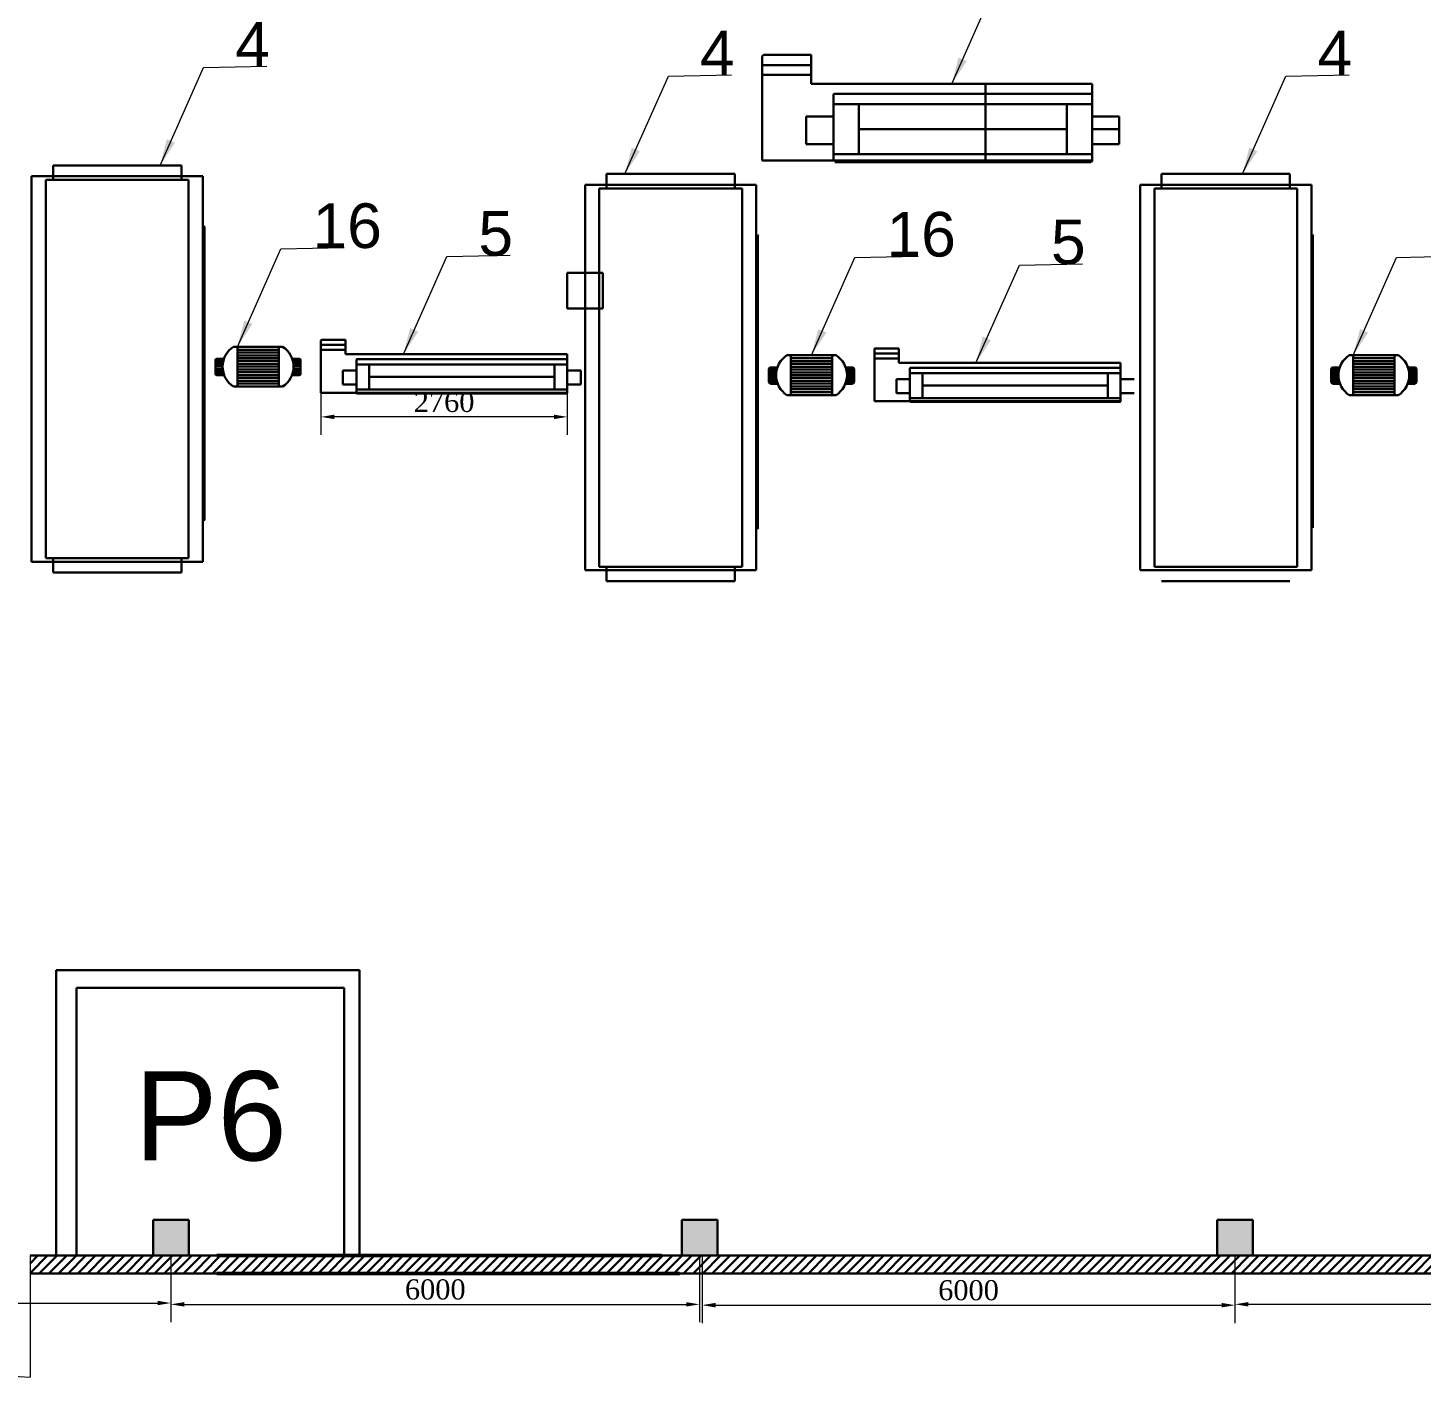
# Model space of a CAD drawing. Header units: millimetres. Extents: x 565698 to 4947426, y -198309 to 524453.
# Drawn here: x 1910777 to 1926393, y 156652 to 171774 of the extents above; entities that cross this region are included whole.
import ezdxf

# ---------------------------------------------------------------- set-up
doc = ezdxf.new("R2010")
doc.units = ezdxf.units.MM
doc.header["$LTSCALE"] = 3
doc.header["$PDMODE"] = 1
doc.layers.get('0').update_dxf_attribs({"lineweight": 30})
for name, color, linetype, lineweight in [('Ghichu', 1, 'Continuous', 15), ('H-nuoc thai', 5, 'Continuous', 53), ('NET CHINH', 5, 'Continuous', 30), ('tường', 4, 'Continuous', 50)]:
    doc.layers.add(name, color=color, linetype=linetype, lineweight=lineweight)
doc.layers.add('Thiet bi', color=7, linetype='Continuous')
doc.styles.add('350', font='arial.ttf', dxfattribs={"height": 1000})
doc.styles.get("Standard").update_dxf_attribs({"font": ''})
doc.styles.get('Standard').set_extended_font_data('.VnTime')
doc.dimstyles.new('KICH THUOC', dxfattribs={"dimscale": 50, "dimtxt": 4.5, "dimasz": 3, "dimexe": 4, "dimexo": 0, "dimgap": 1, "dimtad": 1, "dimtoh": 1, "dimdec": 0, "dimtxsty": 'Standard', "dimcen": -2.5, "dimclrd": 8, "dimclre": 8, "dimadec": 0, "dimazin": 0, "dimtfac": 1, "dimtdec": 0, "dimtmove": 1, "dimatfit": 1, "dimfxl": 1, "dimlwd": 9, "dimlwe": 9, "dimarcsym": 0})

# ---------------------------------------------------------------- blocks, each defined once
blk = doc.blocks.new('*D460')
at = {"layer": 'Defpoints', "color": 0, "linetype": 'Continuous', "lineweight": 30, "ltscale": 20, "transparency": 16777216}
for p in [(1914062, 167723), (1916822, 167691), (1914062, 167414)]:
    blk.add_point(p, dxfattribs=at)
at = {"layer": 'H-nuoc thai', "color": 8, "linetype": 'Continuous', "lineweight": 9, "ltscale": 20, "transparency": 16777216}
for p, q in [((1914062, 167723), (1914062, 167214)), ((1916822, 167691), (1916822, 167214)), ((1916672, 167414), (1914212, 167414))]:
    blk.add_line(p, q, dxfattribs=at)
at = {"layer": 'H-nuoc thai', "color": 8, "linetype": 'Continuous', "lineweight": 30, "ltscale": 20, "transparency": 16777216}
for points in [[(1914212, 167439), (1914212, 167389), (1914062, 167414)], [(1916672, 167439), (1916672, 167389), (1916822, 167414)]]:
    blk.add_solid(points, dxfattribs=at)
at = {"layer": 'H-nuoc thai', "color": 0, "linetype": 'Continuous', "lineweight": 53, "ltscale": 20, "transparency": 16777216, "insert": (1915442, 167580), "char_height": 225, "attachment_point": 5}
blk.add_mtext('2760', dxfattribs=at)
blk = doc.blocks.new('*D470')
at = {"layer": 'Defpoints', "color": 0, "linetype": 'Continuous', "lineweight": 30, "ltscale": 20, "transparency": 16777216}
for p in [(1906380, 158015), (1912380, 158015), (1912380, 157483)]:
    blk.add_point(p, dxfattribs=at)
at = {"layer": 'H-nuoc thai', "color": 8, "linetype": 'Continuous', "lineweight": 9, "ltscale": 20, "transparency": 16777216}
for p, q in [((1906380, 158015), (1906380, 157283)), ((1912380, 158015), (1912380, 157283)), ((1906530, 157483), (1912230, 157483))]:
    blk.add_line(p, q, dxfattribs=at)
at = {"layer": 'H-nuoc thai', "color": 8, "linetype": 'Continuous', "lineweight": 30, "ltscale": 20, "transparency": 16777216}
for points in [[(1906530, 157508), (1906530, 157458), (1906380, 157483)], [(1912230, 157508), (1912230, 157458), (1912380, 157483)]]:
    blk.add_solid(points, dxfattribs=at)
at = {"layer": 'H-nuoc thai', "color": 0, "linetype": 'Continuous', "lineweight": 30, "ltscale": 20, "transparency": 16777216, "insert": (1909380, 157649), "char_height": 225, "attachment_point": 5}
blk.add_mtext('6000', dxfattribs=at)
blk = doc.blocks.new('*D471')
at = {"layer": 'Defpoints', "color": 0, "linetype": 'Continuous', "lineweight": 30, "ltscale": 20, "transparency": 16777216}
for p in [(1912380, 158015), (1918306, 158015), (1918306, 157468)]:
    blk.add_point(p, dxfattribs=at)
at = {"layer": 'H-nuoc thai', "color": 8, "linetype": 'Continuous', "lineweight": 9, "ltscale": 20, "transparency": 16777216}
for p, q in [((1912380, 158015), (1912380, 157268)), ((1918306, 158015), (1918306, 157268)), ((1912530, 157468), (1918156, 157468))]:
    blk.add_line(p, q, dxfattribs=at)
at = {"layer": 'H-nuoc thai', "color": 8, "linetype": 'Continuous', "lineweight": 30, "ltscale": 20, "transparency": 16777216}
for points in [[(1912530, 157493), (1912530, 157443), (1912380, 157468)], [(1918156, 157493), (1918156, 157443), (1918306, 157468)]]:
    blk.add_solid(points, dxfattribs=at)
at = {"layer": 'H-nuoc thai', "color": 0, "linetype": 'Continuous', "lineweight": 30, "ltscale": 20, "transparency": 16777216, "insert": (1915343, 157634), "char_height": 225, "attachment_point": 5}
blk.add_mtext('6000', dxfattribs=at)
blk = doc.blocks.new('*D472')
at = {"layer": 'Defpoints', "color": 0, "linetype": 'Continuous', "lineweight": 30, "ltscale": 20, "transparency": 16777216}
for p in [(1918334, 158015), (1924306, 158015), (1924306, 157459)]:
    blk.add_point(p, dxfattribs=at)
at = {"layer": 'H-nuoc thai', "color": 8, "linetype": 'Continuous', "lineweight": 9, "ltscale": 20, "transparency": 16777216}
for p, q in [((1918334, 158015), (1918334, 157259)), ((1924306, 158015), (1924306, 157259)), ((1918484, 157459), (1924156, 157459))]:
    blk.add_line(p, q, dxfattribs=at)
at = {"layer": 'H-nuoc thai', "color": 8, "linetype": 'Continuous', "lineweight": 30, "ltscale": 20, "transparency": 16777216}
for points in [[(1918484, 157484), (1918484, 157434), (1918334, 157459)], [(1924156, 157484), (1924156, 157434), (1924306, 157459)]]:
    blk.add_solid(points, dxfattribs=at)
at = {"layer": 'H-nuoc thai', "color": 0, "linetype": 'Continuous', "lineweight": 30, "ltscale": 20, "transparency": 16777216, "insert": (1921320, 157625), "char_height": 225, "attachment_point": 5}
blk.add_mtext('6000', dxfattribs=at)
blk = doc.blocks.new('*D473')
at = {"layer": 'Defpoints', "color": 0, "linetype": 'Continuous', "lineweight": 30, "ltscale": 20, "transparency": 16777216}
for p in [(1924306, 158015), (1930306, 158015), (1930306, 157469)]:
    blk.add_point(p, dxfattribs=at)
at = {"layer": 'H-nuoc thai', "color": 8, "linetype": 'Continuous', "lineweight": 9, "ltscale": 20, "transparency": 16777216}
for p, q in [((1924306, 158015), (1924306, 157269)), ((1930306, 158015), (1930306, 157269)), ((1924456, 157469), (1930156, 157469))]:
    blk.add_line(p, q, dxfattribs=at)
at = {"layer": 'H-nuoc thai', "color": 8, "linetype": 'Continuous', "lineweight": 30, "ltscale": 20, "transparency": 16777216}
for points in [[(1924456, 157494), (1924456, 157444), (1924306, 157469)], [(1930156, 157494), (1930156, 157444), (1930306, 157469)]]:
    blk.add_solid(points, dxfattribs=at)
at = {"layer": 'H-nuoc thai', "color": 0, "linetype": 'Continuous', "lineweight": 30, "ltscale": 20, "transparency": 16777216, "insert": (1927306, 157635), "char_height": 225, "attachment_point": 5}
blk.add_mtext('6000', dxfattribs=at)

msp = doc.modelspace()

# ---------------------------------------------------------------- hatches: boundary and pattern name
at = {"layer": 'H-nuoc thai', "linetype": 'Continuous', "lineweight": 30, "ltscale": 20}
h = msp.add_hatch(dxfattribs=at)
h.set_pattern_fill('ANSI31', scale=24, style=0)
h.paths.add_polyline_path([(1952326.9, 177057.1), (1952126.9, 177057.1), (1952126.9, 174499.5), (1952126.9, 166784.2), (1952126.9, 166584.2), (1952126.9, 158014.8), (1946286.9, 158014.8), (1942873.1, 158014.8), (1936306.1, 158014.8), (1930306.1, 158014.8), (1924306.1, 158014.8), (1918306.1, 158014.8), (1912306.1, 158014.8), (1910801.3, 158014.8), (1910801.3, 157814.8), (1912895.9, 157814.8), (1952326.9, 157814.8)])
at = {"layer": 'NET CHINH', "linetype": 'Continuous', "lineweight": 30, "ltscale": 20, "true_color": 0x991b1e}
h = msp.add_hatch(color=244, dxfattribs=at)
h.dxf.hatch_style = 1
h.paths.add_polyline_path([(1888580.3, 158414.8), (1888180.3, 158414.8), (1888180.3, 158014.8), (1888580.3, 158014.8)])
h.paths.add_polyline_path([(1894580.3, 158414.8), (1894180.3, 158414.8), (1894180.3, 158014.8), (1894380.3, 158014.8), (1894580.3, 158014.8)])
h.paths.add_polyline_path([(1900580.3, 158414.8), (1900180.3, 158414.8), (1900180.3, 158014.8), (1900380.3, 158014.8), (1900580.3, 158014.8)])
h.paths.add_polyline_path([(1906380.3, 158414.8), (1906180.3, 158414.8), (1906180.3, 158014.8), (1906380.3, 158014.8)])
h.paths.add_polyline_path([(1906580.3, 158414.8), (1906380.3, 158414.8), (1906380.3, 158014.8), (1906580.3, 158014.8)])
h.paths.add_polyline_path([(1912580.3, 158414.8), (1912180.3, 158414.8), (1912180.3, 158014.8), (1912380.3, 158014.8), (1912580.3, 158014.8)])
h.paths.add_polyline_path([(1918506.1, 158414.8), (1918106.1, 158414.8), (1918106.1, 158014.8), (1918306.1, 158014.8), (1918506.1, 158014.8)])
h = msp.add_hatch(color=244, dxfattribs=at)
h.dxf.hatch_style = 1
h.paths.add_polyline_path([(1924506.1, 158414.8), (1924106.1, 158414.8), (1924106.1, 158014.8), (1924306.1, 158014.8), (1924506.1, 158014.8)])
h.paths.add_polyline_path([(1930506.1, 158414.8), (1930106.1, 158414.8), (1930106.1, 158014.8), (1930306.1, 158014.8), (1930506.1, 158014.8)])
h.paths.add_polyline_path([(1936506.1, 158414.8), (1936106.1, 158414.8), (1936106.1, 158014.8), (1936306.1, 158014.8), (1936506.1, 158014.8)])
h.paths.add_polyline_path([(1942006.1, 158414.8), (1941606.1, 158414.8), (1941606.1, 158014.8), (1941806.1, 158014.8), (1942006.1, 158014.8)])
h.paths.add_polyline_path([(1947089.8, 158417.1), (1946689.8, 158417.1), (1946689.8, 158014.8), (1947089.8, 158014.8)])
h.paths.add_polyline_path([(1952123.1, 158414.8), (1951723.1, 158414.8), (1951723.1, 158014.8), (1952123.1, 158014.8)])

# ---------------------------------------------------------------- linework, layer by layer
at = {"lineweight": 30, "ltscale": 3}
for p, q in [((1919557, 171470.1), (1919024.8, 171470.1)), ((1919557, 171470.1), (1919024.8, 171470.1)), ((1919557, 171145.9), (1919557, 171470.1)), ((1919557, 171145.9), (1919557, 171470.1)), ((1919008.8, 171454.1), (1919008.8, 170285.7)), ((1919008.8, 171454.1), (1919008.8, 170285.7)), ((1919557, 171357.1), (1919008.8, 171357.1)), ((1919557, 171245.9), (1919008.8, 171245.9)), ((1919557, 171245.9), (1919008.8, 171245.9)), ((1922706.3, 171145.9), (1919557, 171145.9)), ((1922706.3, 171145.9), (1919557, 171145.9)), ((1919804.7, 170917.7), (1919804.7, 171019.9)), ((1919804.7, 170917.7), (1919804.7, 171019.9)), ((1919820.7, 171035.9), (1922706.3, 171035.9)), ((1919820.7, 171035.9), (1922706.3, 171035.9)), ((1922706.3, 171145.9), (1922185.7, 171145.9)), ((1922706.3, 171145.9), (1922185.7, 171145.9)), ((1922185.7, 171035.9), (1922690.3, 171035.9)), ((1922185.7, 171035.9), (1922690.3, 171035.9)), ((1922706.3, 170285.7), (1922706.3, 171145.9)), ((1922706.3, 170285.7), (1922706.3, 171145.9)), ((1922706.3, 170285.7), (1922706.3, 171019.9)), ((1922706.3, 170285.7), (1922706.3, 171019.9)), ((1919804.7, 170917.7), (1919804.7, 170285.7)), ((1922706.3, 170917.7), (1919804.7, 170917.7)), ((1919804.7, 170917.7), (1919804.7, 170285.7)), ((1922706.3, 170917.7), (1919804.7, 170917.7)), ((1920088.8, 170917.7), (1920088.8, 170357.7)), ((1920088.8, 170917.7), (1920088.8, 170357.7)), ((1922422.3, 170917.7), (1922185.7, 170917.7)), ((1922422.3, 170917.7), (1922185.7, 170917.7)), ((1922422.3, 170917.7), (1922422.3, 170637.7)), ((1919804.7, 170781.5), (1919501.6, 170781.5)), ((1919501.6, 170781.5), (1919501.6, 170469)), ((1919804.7, 170781.5), (1919501.6, 170781.5)), ((1919501.6, 170781.5), (1919501.6, 170469)), ((1922706.3, 170781.5), (1923009.5, 170781.5)), ((1922706.3, 170781.5), (1923009.5, 170781.5)), ((1923009.5, 170781.5), (1923009.5, 170469)), ((1923009.5, 170781.5), (1923009.5, 170469)), ((1920088.8, 170637.7), (1922422.3, 170637.7)), ((1920088.8, 170637.7), (1922422.3, 170637.7)), ((1922185.7, 170637.7), (1922422.3, 170637.7)), ((1922185.7, 170637.7), (1922422.3, 170637.7)), ((1922706.3, 170637.7), (1923008.8, 170637.7)), ((1922706.3, 170637.7), (1923008.8, 170637.7)), ((1919501.6, 170469), (1919804.7, 170469)), ((1919501.6, 170469), (1919804.7, 170469)), ((1923009.5, 170469), (1922706.3, 170469)), ((1923009.5, 170469), (1922706.3, 170469)), ((1912258.5, 170231.8), (1911058.5, 170231.8)), ((1911058.5, 170231.8), (1911058.5, 170070.5)), ((1912258.5, 170231.8), (1912498.5, 170231.8)), ((1912498.5, 170070.5), (1912498.5, 170231.8)), ((1919008.8, 170285.7), (1922706.3, 170285.7)), ((1919008.8, 170285.7), (1922706.3, 170285.7)), ((1919804.7, 170357.7), (1922706.3, 170357.7)), ((1919804.7, 170357.7), (1922706.3, 170357.7)), ((1919820.7, 170269.7), (1922690.3, 170269.7)), ((1919820.7, 170269.7), (1922690.3, 170269.7)), ((1912738.5, 170110.5), (1910818.5, 170110.5)), ((1910818.5, 170110.5), (1910818.5, 165790.5)), ((1910978.5, 165830.5), (1910978.5, 170070.5)), ((1910978.5, 170070.5), (1912578.5, 170070.5)), ((1912578.5, 170070.5), (1912578.5, 165830.5)), ((1912738.5, 165790.5), (1912738.5, 170110.5)), ((1918461.6, 170136.1), (1917261.6, 170136.1)), ((1917261.6, 170136.1), (1917261.6, 169974.8)), ((1918461.6, 170136.1), (1918701.6, 170136.1)), ((1918701.6, 169974.8), (1918701.6, 170136.1)), ((1924682.9, 170136.1), (1923482.9, 170136.1)), ((1923482.9, 170136.1), (1923482.9, 169974.8)), ((1924682.9, 170136.1), (1924922.9, 170136.1)), ((1924922.9, 169974.8), (1924922.9, 170136.1)), ((1918941.6, 170014.8), (1917021.6, 170014.8)), ((1917021.6, 170014.8), (1917021.6, 165694.8)), ((1917181.6, 165734.8), (1917181.6, 169974.8)), ((1917181.6, 169974.8), (1918781.6, 169974.8)), ((1918781.6, 169974.8), (1918781.6, 165734.8)), ((1918941.6, 165694.8), (1918941.6, 170014.8)), ((1925162.9, 170014.8), (1923242.9, 170014.8)), ((1923242.9, 170014.8), (1923242.9, 165694.8)), ((1923402.9, 165734.8), (1923402.9, 169974.8)), ((1923402.9, 169974.8), (1925002.9, 169974.8)), ((1925002.9, 169974.8), (1925002.9, 165734.8)), ((1925162.9, 165694.8), (1925162.9, 170014.8)), ((1912755, 169539.9), (1912755, 166264.6)), ((1912755, 169539.9), (1912755, 166264.6)), ((1918958.1, 169444.1), (1918958.1, 166168.8)), ((1918958.1, 169444.1), (1918958.1, 166168.8)), ((1925179.4, 169444.1), (1925179.4, 166168.8)), ((1925179.4, 169444.1), (1925179.4, 166168.8)), ((1913082.1, 168200.5), (1913632, 168200.5)), ((1913082.1, 168200.5), (1913632, 168200.5)), ((1913126.2, 167753.7), (1913126.2, 168200.5)), ((1913126.2, 167753.7), (1913126.2, 168200.5)), ((1913587.8, 167753.7), (1913587.8, 168200.5)), ((1913587.8, 167753.7), (1913587.8, 168200.5)), ((1914061.5, 168269.2), (1914061.5, 167685)), ((1914061.5, 168269.2), (1914061.5, 167685)), ((1914335.6, 168220.7), (1914061.5, 168220.7)), ((1914335.6, 168277.2), (1914069.5, 168277.2)), ((1914335.6, 168277.2), (1914069.5, 168277.2)), ((1914335.6, 168115.1), (1914335.6, 168277.2)), ((1914335.6, 168115.1), (1914335.6, 168277.2)), ((1912880.3, 168048.3), (1912880.3, 167897.7)), ((1912882.9, 168057), (1912971.6, 168057)), ((1912882.9, 168057), (1912971.6, 168057)), ((1912974, 168064.3), (1912896.3, 168064.3)), ((1912974, 168064.3), (1912896.3, 168064.3)), ((1913126.2, 168166.9), (1913587.8, 168166.9)), ((1913126.2, 168166.9), (1913587.8, 168166.9)), ((1913126.2, 168135.2), (1913587.8, 168135.2)), ((1913126.2, 168135.2), (1913587.8, 168135.2)), ((1913126.2, 168103.6), (1913587.8, 168103.6)), ((1913126.2, 168103.6), (1913587.8, 168103.6)), ((1913126.2, 168072), (1913587.8, 168072)), ((1913126.2, 168072), (1913587.8, 168072)), ((1913126.2, 168040.4), (1913587.8, 168040.4)), ((1913126.2, 168040.4), (1913587.8, 168040.4)), ((1913740.1, 168064.3), (1913817.8, 168064.3)), ((1913740.1, 168064.3), (1913817.8, 168064.3)), ((1913831.2, 168057), (1913742.5, 168057)), ((1913831.2, 168057), (1913742.5, 168057)), ((1913833.8, 168048.3), (1913833.8, 167897.7)), ((1913833.8, 168048.3), (1913833.8, 167897.7)), ((1914335.6, 168165.1), (1914061.5, 168165.1)), ((1914335.6, 168165.1), (1914061.5, 168165.1)), ((1916821.9, 168115.1), (1914335.6, 168115.1)), ((1916821.9, 168115.1), (1914335.6, 168115.1)), ((1914459.5, 168001), (1914459.5, 168052.1)), ((1914459.5, 168001), (1914459.5, 168052.1)), ((1914467.5, 168060.1), (1916813.9, 168060.1)), ((1914467.5, 168060.1), (1916813.9, 168060.1)), ((1916821.9, 167685), (1916821.9, 168115.1)), ((1916821.9, 167685), (1916821.9, 168115.1)), ((1916821.9, 167685), (1916821.9, 168052.1)), ((1916821.9, 167685), (1916821.9, 168052.1)), ((1919285.1, 168104.8), (1919835.1, 168104.8)), ((1919285.1, 168104.8), (1919835.1, 168104.8)), ((1919329.3, 167658), (1919329.3, 168104.8)), ((1919329.3, 167658), (1919329.3, 168104.8)), ((1919329.3, 168071.1), (1919790.9, 168071.1)), ((1919329.3, 168071.1), (1919790.9, 168071.1)), ((1919329.3, 168039.5), (1919790.9, 168039.5)), ((1919329.3, 168039.5), (1919790.9, 168039.5)), ((1919790.9, 167658), (1919790.9, 168104.8)), ((1919790.9, 167658), (1919790.9, 168104.8)), ((1920264.6, 168173.5), (1920264.6, 167589.3)), ((1920264.6, 168173.5), (1920264.6, 167589.3)), ((1920538.7, 168125), (1920264.6, 168125)), ((1920538.7, 168069.4), (1920264.6, 168069.4)), ((1920538.7, 168069.4), (1920264.6, 168069.4)), ((1920538.7, 168181.5), (1920272.6, 168181.5)), ((1920538.7, 168181.5), (1920272.6, 168181.5)), ((1920538.7, 168019.4), (1920538.7, 168181.5)), ((1920538.7, 168019.4), (1920538.7, 168181.5)), ((1925588, 168104.8), (1926138, 168104.8)), ((1925588, 168104.8), (1926138, 168104.8)), ((1925632.2, 167658), (1925632.2, 168104.8)), ((1925632.2, 167658), (1925632.2, 168104.8)), ((1925632.2, 168071.1), (1926093.8, 168071.1)), ((1925632.2, 168071.1), (1926093.8, 168071.1)), ((1925632.2, 168039.5), (1926093.8, 168039.5)), ((1925632.2, 168039.5), (1926093.8, 168039.5)), ((1926093.8, 167658), (1926093.8, 168104.8)), ((1926093.8, 167658), (1926093.8, 168104.8)), ((1912880.3, 168030.4), (1912964.6, 168030.4)), ((1912880.3, 168030.4), (1912964.6, 168030.4)), ((1912880.3, 168003.7), (1912960.6, 168003.7)), ((1912880.3, 168003.7), (1912960.6, 168003.7)), ((1912880.3, 167977.1), (1912959.2, 167977.1)), ((1912880.3, 167977.1), (1912959.2, 167977.1)), ((1912880.3, 167950.5), (1912960.6, 167950.5)), ((1912880.3, 167950.5), (1912960.6, 167950.5)), ((1912880.3, 167923.9), (1912964.6, 167923.9)), ((1912880.3, 167923.9), (1912964.6, 167923.9)), ((1912880.3, 167897.2), (1912971.6, 167897.2)), ((1912880.3, 167897.2), (1912971.6, 167897.2)), ((1912896.2, 167881.7), (1912977.2, 167881.4)), ((1912896.2, 167881.7), (1912977.2, 167881.4)), ((1913126.2, 168008.7), (1913587.8, 168008.7)), ((1913126.2, 168008.7), (1913587.8, 168008.7)), ((1913126.2, 167977.1), (1913587.8, 167977.1)), ((1913126.2, 167977.1), (1913587.8, 167977.1)), ((1913126.2, 167945.5), (1913587.8, 167945.5)), ((1913126.2, 167945.5), (1913587.8, 167945.5)), ((1913126.2, 167913.9), (1913587.8, 167913.9)), ((1913126.2, 167913.9), (1913587.8, 167913.9)), ((1913126.2, 167882.2), (1913587.8, 167882.2)), ((1913126.2, 167882.2), (1913587.8, 167882.2)), ((1913817.8, 167881.7), (1913736.9, 167881.4)), ((1913817.8, 167881.7), (1913736.9, 167881.4)), ((1913833.8, 167897.2), (1913742.5, 167897.2)), ((1913833.8, 167897.2), (1913742.5, 167897.2)), ((1913833.8, 168030.4), (1913749.4, 168030.4)), ((1913833.8, 168030.4), (1913749.4, 168030.4)), ((1913833.8, 167923.9), (1913749.4, 167923.9)), ((1913833.8, 167923.9), (1913749.4, 167923.9)), ((1913833.8, 168003.7), (1913753.5, 168003.7)), ((1913833.8, 168003.7), (1913753.5, 168003.7)), ((1913833.8, 167950.5), (1913753.5, 167950.5)), ((1913833.8, 167950.5), (1913753.5, 167950.5)), ((1913833.8, 167977.1), (1913754.9, 167977.1)), ((1913833.8, 167977.1), (1913754.9, 167977.1)), ((1914459.5, 167932.9), (1914307.9, 167932.9)), ((1914307.9, 167932.9), (1914307.9, 167776.6)), ((1914459.5, 167932.9), (1914307.9, 167932.9)), ((1914307.9, 167932.9), (1914307.9, 167776.6)), ((1914459.5, 168001), (1914459.5, 167685)), ((1916821.9, 168001), (1914459.5, 168001)), ((1914459.5, 168001), (1914459.5, 167685)), ((1916821.9, 168001), (1914459.5, 168001)), ((1914601.5, 168001), (1914601.5, 167721)), ((1914601.5, 168001), (1914601.5, 167721)), ((1916679.9, 168001), (1916679.9, 167721)), ((1916679.9, 168001), (1916679.9, 167721)), ((1916821.9, 167932.9), (1916973.4, 167932.9)), ((1916821.9, 167932.9), (1916973.4, 167932.9)), ((1916973.4, 167932.9), (1916973.4, 167776.6)), ((1916973.4, 167932.9), (1916973.4, 167776.6)), ((1916973.4, 167932.9), (1916973.4, 167776.6)), ((1916973.4, 167932.9), (1916973.4, 167776.6)), ((1916973.4, 167932.9), (1916973.4, 167776.6)), ((1916973.4, 167932.9), (1916973.4, 167776.6)), ((1919083.4, 167952.6), (1919083.4, 167802)), ((1919083.4, 167934.6), (1919167.7, 167934.6)), ((1919083.4, 167934.6), (1919167.7, 167934.6)), ((1919083.4, 167908), (1919163.6, 167908)), ((1919083.4, 167908), (1919163.6, 167908)), ((1919083.4, 167881.4), (1919162.3, 167881.4)), ((1919083.4, 167881.4), (1919162.3, 167881.4)), ((1919085.9, 167961.3), (1919174.6, 167961.3)), ((1919085.9, 167961.3), (1919174.6, 167961.3)), ((1919177.1, 167968.6), (1919099.4, 167968.6)), ((1919177.1, 167968.6), (1919099.4, 167968.6)), ((1919329.3, 168007.9), (1919790.9, 168007.9)), ((1919329.3, 168007.9), (1919790.9, 168007.9)), ((1919329.3, 167976.3), (1919790.9, 167976.3)), ((1919329.3, 167976.3), (1919790.9, 167976.3)), ((1919329.3, 167944.6), (1919790.9, 167944.6)), ((1919329.3, 167944.6), (1919790.9, 167944.6)), ((1919329.3, 167913), (1919790.9, 167913)), ((1919329.3, 167913), (1919790.9, 167913)), ((1919329.3, 167881.4), (1919790.9, 167881.4)), ((1919329.3, 167881.4), (1919790.9, 167881.4)), ((1919943.2, 167968.6), (1920020.9, 167968.6)), ((1919943.2, 167968.6), (1920020.9, 167968.6)), ((1920034.3, 167961.3), (1919945.6, 167961.3)), ((1920034.3, 167961.3), (1919945.6, 167961.3)), ((1920036.9, 167934.6), (1919952.5, 167934.6)), ((1920036.9, 167934.6), (1919952.5, 167934.6)), ((1920036.9, 167908), (1919956.6, 167908)), ((1920036.9, 167908), (1919956.6, 167908)), ((1920036.9, 167881.4), (1919957.9, 167881.4)), ((1920036.9, 167881.4), (1919957.9, 167881.4)), ((1920036.9, 167952.6), (1920036.9, 167802)), ((1920036.9, 167952.6), (1920036.9, 167802)), ((1923025, 168019.4), (1920538.7, 168019.4)), ((1923025, 168019.4), (1920538.7, 168019.4)), ((1920662.6, 167905.3), (1920662.6, 167956.4)), ((1920662.6, 167905.3), (1920662.6, 167956.4)), ((1920662.6, 167905.3), (1920662.6, 167589.3)), ((1923025, 167905.3), (1920662.6, 167905.3)), ((1920662.6, 167905.3), (1920662.6, 167589.3)), ((1923025, 167905.3), (1920662.6, 167905.3)), ((1920670.6, 167964.4), (1923017, 167964.4)), ((1920670.6, 167964.4), (1923017, 167964.4)), ((1920804.6, 167905.3), (1920804.6, 167625.3)), ((1920804.6, 167905.3), (1920804.6, 167625.3)), ((1922882.9, 167905.3), (1922882.9, 167625.3)), ((1922882.9, 167905.3), (1922882.9, 167625.3)), ((1923025, 167589.3), (1923025, 168019.4)), ((1923025, 167589.3), (1923025, 168019.4)), ((1923025, 167589.3), (1923025, 167956.4)), ((1923025, 167589.3), (1923025, 167956.4)), ((1925386.3, 167952.6), (1925386.3, 167802)), ((1925386.3, 167934.6), (1925470.6, 167934.6)), ((1925386.3, 167934.6), (1925470.6, 167934.6)), ((1925386.3, 167908), (1925466.5, 167908)), ((1925386.3, 167908), (1925466.5, 167908)), ((1925386.3, 167881.4), (1925465.2, 167881.4)), ((1925386.3, 167881.4), (1925465.2, 167881.4)), ((1925388.8, 167961.3), (1925477.5, 167961.3)), ((1925388.8, 167961.3), (1925477.5, 167961.3)), ((1925480, 167968.6), (1925402.3, 167968.6)), ((1925480, 167968.6), (1925402.3, 167968.6)), ((1925632.2, 168007.9), (1926093.8, 168007.9)), ((1925632.2, 168007.9), (1926093.8, 168007.9)), ((1925632.2, 167976.3), (1926093.8, 167976.3)), ((1925632.2, 167976.3), (1926093.8, 167976.3)), ((1925632.2, 167944.6), (1926093.8, 167944.6)), ((1925632.2, 167944.6), (1926093.8, 167944.6)), ((1925632.2, 167913), (1926093.8, 167913)), ((1925632.2, 167913), (1926093.8, 167913)), ((1925632.2, 167881.4), (1926093.8, 167881.4)), ((1925632.2, 167881.4), (1926093.8, 167881.4)), ((1926246, 167968.6), (1926323.7, 167968.6)), ((1926246, 167968.6), (1926323.7, 167968.6)), ((1926337.2, 167961.3), (1926248.5, 167961.3)), ((1926337.2, 167961.3), (1926248.5, 167961.3)), ((1926339.7, 167934.6), (1926255.4, 167934.6)), ((1926339.7, 167934.6), (1926255.4, 167934.6)), ((1926339.7, 167908), (1926259.5, 167908)), ((1926339.7, 167908), (1926259.5, 167908)), ((1926339.7, 167881.4), (1926260.8, 167881.4)), ((1926339.7, 167881.4), (1926260.8, 167881.4)), ((1926339.7, 167952.6), (1926339.7, 167802)), ((1926339.7, 167952.6), (1926339.7, 167802)), ((1913632, 167753.7), (1913082.1, 167753.7)), ((1913632, 167753.7), (1913082.1, 167753.7)), ((1913126.2, 167850.6), (1913587.8, 167850.6)), ((1913126.2, 167850.6), (1913587.8, 167850.6)), ((1913126.2, 167819), (1913587.8, 167819)), ((1913126.2, 167819), (1913587.8, 167819)), ((1913126.2, 167787.4), (1913587.8, 167787.4)), ((1913126.2, 167787.4), (1913587.8, 167787.4)), ((1914307.9, 167776.6), (1914459.5, 167776.6)), ((1914307.9, 167776.6), (1914459.5, 167776.6)), ((1914601.5, 167861), (1916679.9, 167861)), ((1914601.5, 167861), (1916679.9, 167861)), ((1916973.4, 167776.6), (1916821.9, 167776.6)), ((1916973.4, 167776.6), (1916821.9, 167776.6)), ((1919083.4, 167854.8), (1919163.6, 167854.8)), ((1919083.4, 167854.8), (1919163.6, 167854.8)), ((1919083.4, 167828.1), (1919167.7, 167828.1)), ((1919083.4, 167828.1), (1919167.7, 167828.1)), ((1919083.4, 167801.5), (1919174.6, 167801.5)), ((1919083.4, 167801.5), (1919174.6, 167801.5)), ((1919099.3, 167786), (1919180.2, 167785.6)), ((1919099.3, 167786), (1919180.2, 167785.6)), ((1919329.3, 167849.8), (1919790.9, 167849.8)), ((1919329.3, 167849.8), (1919790.9, 167849.8)), ((1919329.3, 167818.1), (1919790.9, 167818.1)), ((1919329.3, 167818.1), (1919790.9, 167818.1)), ((1919329.3, 167786.5), (1919790.9, 167786.5)), ((1919329.3, 167786.5), (1919790.9, 167786.5)), ((1919329.3, 167754.9), (1919790.9, 167754.9)), ((1919329.3, 167754.9), (1919790.9, 167754.9)), ((1919329.3, 167723.3), (1919790.9, 167723.3)), ((1919329.3, 167723.3), (1919790.9, 167723.3)), ((1920020.9, 167786), (1919940, 167785.6)), ((1920020.9, 167786), (1919940, 167785.6)), ((1920036.9, 167801.5), (1919945.6, 167801.5)), ((1920036.9, 167801.5), (1919945.6, 167801.5)), ((1920036.9, 167828.1), (1919952.5, 167828.1)), ((1920036.9, 167828.1), (1919952.5, 167828.1)), ((1920036.9, 167854.8), (1919956.6, 167854.8)), ((1920036.9, 167854.8), (1919956.6, 167854.8)), ((1920662.6, 167837.2), (1920511, 167837.2)), ((1920511, 167837.2), (1920511, 167680.9)), ((1920662.6, 167837.2), (1920511, 167837.2)), ((1920511, 167837.2), (1920511, 167680.9)), ((1920804.6, 167765.3), (1922882.9, 167765.3)), ((1920804.6, 167765.3), (1922882.9, 167765.3)), ((1923025, 167837.2), (1923176.5, 167837.2)), ((1923025, 167837.2), (1923176.5, 167837.2)), ((1925386.3, 167854.8), (1925466.5, 167854.8)), ((1925386.3, 167854.8), (1925466.5, 167854.8)), ((1925386.3, 167828.1), (1925470.6, 167828.1)), ((1925386.3, 167828.1), (1925470.6, 167828.1)), ((1925386.3, 167801.5), (1925477.5, 167801.5)), ((1925386.3, 167801.5), (1925477.5, 167801.5)), ((1925402.2, 167786), (1925483.1, 167785.6)), ((1925402.2, 167786), (1925483.1, 167785.6)), ((1925632.2, 167849.8), (1926093.8, 167849.8)), ((1925632.2, 167849.8), (1926093.8, 167849.8)), ((1925632.2, 167818.1), (1926093.8, 167818.1)), ((1925632.2, 167818.1), (1926093.8, 167818.1)), ((1925632.2, 167786.5), (1926093.8, 167786.5)), ((1925632.2, 167786.5), (1926093.8, 167786.5)), ((1925632.2, 167754.9), (1926093.8, 167754.9)), ((1925632.2, 167754.9), (1926093.8, 167754.9)), ((1925632.2, 167723.3), (1926093.8, 167723.3)), ((1925632.2, 167723.3), (1926093.8, 167723.3)), ((1926323.8, 167786), (1926242.9, 167785.6)), ((1926323.8, 167786), (1926242.9, 167785.6)), ((1926339.7, 167801.5), (1926248.5, 167801.5)), ((1926339.7, 167801.5), (1926248.5, 167801.5)), ((1926339.7, 167828.1), (1926255.4, 167828.1)), ((1926339.7, 167828.1), (1926255.4, 167828.1)), ((1926339.7, 167854.8), (1926259.5, 167854.8)), ((1926339.7, 167854.8), (1926259.5, 167854.8)), ((1914061.5, 167685), (1916821.9, 167685)), ((1914061.5, 167685), (1916821.9, 167685)), ((1914459.5, 167721), (1916821.9, 167721)), ((1914459.5, 167721), (1916821.9, 167721)), ((1914467.5, 167677), (1916813.9, 167677)), ((1914467.5, 167677), (1916813.9, 167677)), ((1919835.1, 167658), (1919285.1, 167658)), ((1919835.1, 167658), (1919285.1, 167658)), ((1919329.3, 167691.6), (1919790.9, 167691.6)), ((1919329.3, 167691.6), (1919790.9, 167691.6)), ((1920264.6, 167589.3), (1923025, 167589.3)), ((1920264.6, 167589.3), (1923025, 167589.3)), ((1920511, 167680.9), (1920662.6, 167680.9)), ((1920511, 167680.9), (1920662.6, 167680.9)), ((1920662.6, 167625.3), (1923025, 167625.3)), ((1920662.6, 167625.3), (1923025, 167625.3)), ((1920670.6, 167581.3), (1923017, 167581.3)), ((1920670.6, 167581.3), (1923017, 167581.3)), ((1923176.5, 167680.9), (1923025, 167680.9)), ((1923176.5, 167680.9), (1923025, 167680.9)), ((1926138, 167658), (1925588, 167658)), ((1926138, 167658), (1925588, 167658)), ((1925632.2, 167691.6), (1926093.8, 167691.6)), ((1925632.2, 167691.6), (1926093.8, 167691.6)), ((1910818.5, 165790.5), (1912738.5, 165790.5)), ((1911058.5, 165669.2), (1911058.5, 165830.5)), ((1912498.5, 165830.5), (1912498.5, 165669.2)), ((1917021.6, 165694.8), (1918941.6, 165694.8)), ((1917261.6, 165573.4), (1917261.6, 165734.8)), ((1918701.6, 165734.8), (1918701.6, 165573.4)), ((1923242.9, 165694.8), (1925162.9, 165694.8)), ((1912258.5, 165669.2), (1911058.5, 165669.2)), ((1912258.5, 165669.2), (1912498.5, 165669.2)), ((1918461.6, 165573.4), (1917261.6, 165573.4)), ((1918461.6, 165573.4), (1918701.6, 165573.4)), ((1924682.9, 165573.4), (1923482.9, 165573.4)), ((1924682.9, 165573.4), (1924922.9, 165573.4))]:
    msp.add_line(p, q, dxfattribs=at)
for centre, radius, start, end in [((1919024.8, 171454.1), 16, 90, 180), ((1919024.8, 171454.1), 16, 90, 180), ((1919820.7, 171019.9), 16, 90, 180), ((1919820.7, 171019.9), 16, 90, 180), ((1922690.3, 171019.9), 16, 0, 90), ((1922690.3, 171019.9), 16, 0, 90), ((1922690.3, 170285.7), 16, 270, 0), ((1922690.3, 170285.7), 16, 270, 0), ((1912763, 169539.9), 8, 90, 180), ((1912763, 169539.9), 8, 90, 180), ((1918966.1, 169444.1), 8, 90, 180), ((1918966.1, 169444.1), 8, 90, 180), ((1925187.4, 169444.1), 8, 90, 180), ((1925187.4, 169444.1), 8, 90, 180), ((1913223.7, 167977.1), 264.5, 122.37846, 237.62154), ((1913223.7, 167977.1), 264.5, 122.37846, 237.62154), ((1913490.4, 167977.1), 264.5, 302.37846, 57.62154), ((1913490.4, 167977.1), 264.5, 302.37846, 57.62154), ((1914069.5, 168269.2), 8, 90, 180), ((1914069.5, 168269.2), 8, 90, 180), ((1912896.3, 168048.3), 16, 90, 180), ((1913817.8, 168048.3), 16, 0, 90), ((1913817.8, 168048.3), 16, 0, 90), ((1914467.5, 168052.1), 8, 90, 180), ((1914467.5, 168052.1), 8, 90, 180), ((1916813.9, 168052.1), 8, 0, 90), ((1916813.9, 168052.1), 8, 0, 90), ((1919426.8, 167881.4), 264.5, 122.37846, 237.62154), ((1919426.8, 167881.4), 264.5, 122.37846, 237.62154), ((1919693.4, 167881.4), 264.5, 302.37846, 57.62154), ((1919693.4, 167881.4), 264.5, 302.37846, 57.62154), ((1920272.6, 168173.5), 8, 90, 180), ((1920272.6, 168173.5), 8, 90, 180), ((1925729.7, 167881.4), 264.5, 122.37846, 237.62154), ((1925729.7, 167881.4), 264.5, 122.37846, 237.62154), ((1925996.3, 167881.4), 264.5, 302.37846, 57.62154), ((1925996.3, 167881.4), 264.5, 302.37846, 57.62154), ((1912896.3, 167897.7), 16, 180, 269.77261), ((1913817.8, 167897.7), 16, 270.22739, 0), ((1913817.8, 167897.7), 16, 270.22739, 0), ((1919099.4, 167952.6), 16, 90, 180), ((1920020.9, 167952.6), 16, 0, 90), ((1920020.9, 167952.6), 16, 0, 90), ((1920670.6, 167956.4), 8, 90, 180), ((1920670.6, 167956.4), 8, 90, 180), ((1923017, 167956.4), 8, 0, 90), ((1923017, 167956.4), 8, 0, 90), ((1925402.3, 167952.6), 16, 90, 180), ((1926323.7, 167952.6), 16, 0, 90), ((1926323.7, 167952.6), 16, 0, 90), ((1919099.4, 167802), 16, 180, 269.77261), ((1920020.9, 167802), 16, 270.22739, 0), ((1920020.9, 167802), 16, 270.22739, 0), ((1925402.3, 167802), 16, 180, 269.77261), ((1926323.7, 167802), 16, 270.22739, 0), ((1926323.7, 167802), 16, 270.22739, 0), ((1914467.5, 167685), 8, 180, 270), ((1914467.5, 167685), 8, 180, 270), ((1916813.9, 167685), 8, 270, 0), ((1916813.9, 167685), 8, 270, 0), ((1920670.6, 167589.3), 8, 180, 270), ((1920670.6, 167589.3), 8, 180, 270), ((1923017, 167589.3), 8, 270, 0), ((1923017, 167589.3), 8, 270, 0), ((1912763, 166264.6), 8, 180, 269.77261), ((1912763, 166264.6), 8, 180, 269.77261), ((1918966.1, 166168.8), 8, 180, 269.77261), ((1918966.1, 166168.8), 8, 180, 269.77261)]:
    msp.add_arc(centre, radius, start, end, dxfattribs=at)
at = {"layer": 'Ghichu', "color": 0, "lineweight": 30, "ltscale": 3}
for p, q in [((1910978.5, 165830.5), (1912578.5, 165830.5)), ((1917181.6, 165734.8), (1918781.6, 165734.8)), ((1923402.9, 165734.8), (1925002.9, 165734.8))]:
    msp.add_line(p, q, dxfattribs=at)
at = {"layer": 'H-nuoc thai', "color": 7, "linetype": 'Continuous', "lineweight": 30, "ltscale": 20}
for p, q in [((1921508.8, 170285.7), (1921508.8, 171145.9)), ((1923008.8, 170469), (1923008.8, 170781.5)), ((1922422.3, 170637.7), (1922422.3, 170357.7)), ((1919008.8, 170285.7), (1921508.8, 170285.7)), ((1919008.8, 170285.7), (1919508.8, 170285.7)), ((1919008.8, 170285.7), (1922706.3, 170285.7)), ((1917221.6, 169027.5), (1916821.6, 169027.5)), ((1916821.6, 169027.5), (1916821.6, 168627.5)), ((1917221.6, 168627.5), (1917221.6, 169027.5)), ((1916821.6, 168627.5), (1917221.6, 168627.5)), ((1911094.9, 161214.8), (1911094.9, 158014.8)), ((1911094.9, 161214.8), (1914494.9, 161214.8)), ((1914494.9, 161214.8), (1914494.9, 158014.8)), ((1911323.3, 158014.8), (1911323.3, 161014.8)), ((1911323.3, 161014.8), (1914323.3, 161014.8)), ((1914323.3, 161014.8), (1914323.3, 158014.8)), ((1912580.3, 158414.8), (1912180.3, 158414.8)), ((1912180.3, 158414.8), (1912180.3, 158014.8)), ((1912580.3, 158014.8), (1912580.3, 158414.8)), ((1918506.1, 158414.8), (1918106.1, 158414.8)), ((1918106.1, 158414.8), (1918106.1, 158014.8)), ((1918506.1, 158014.8), (1918506.1, 158414.8)), ((1924506.1, 158414.8), (1924106.1, 158414.8)), ((1924106.1, 158414.8), (1924106.1, 158014.8)), ((1924506.1, 158014.8), (1924506.1, 158414.8)), ((1910801.3, 158014.8), (1912380.3, 158014.8)), ((1912895.9, 158014.8), (1910801.3, 158014.8)), ((1910801.3, 158014.8), (1912380.3, 158014.8)), ((1912306.1, 158014.8), (1918306.1, 158014.8)), ((1912895.9, 158014.8), (1913395.9, 158014.8)), ((1918306.1, 158014.8), (1924306.1, 158014.8)), ((1924306.1, 158014.8), (1930306.1, 158014.8)), ((1912895.9, 157814.8), (1910801.3, 157814.8)), ((1911695.3, 157814.8), (1911696.5, 157814.8)), ((1912895.9, 157814.8), (1952326.9, 157814.8)), ((1918080.3, 157814.8), (1938430.6, 157814.8))]:
    msp.add_line(p, q, dxfattribs=at)
at = {"layer": 'Thiet bi', "color": 6, "lineweight": 13, "ltscale": 3}
msp.add_line((1910801.3, 158014.8), (1910801.3, 156652.4), dxfattribs=at)
msp.add_arc((1910801.3, 157852.4), 1200, 180, 270, dxfattribs=at)
at = {"layer": 'tường'}
for p, q in [((1912895.9, 158014.8), (1917880.3, 158014.8)), ((1911695.3, 157814.8), (1911696.5, 157814.8)), ((1912895.9, 157814.8), (1918080.3, 157814.8))]:
    msp.add_line(p, q, dxfattribs=at)

# ---------------------------------------------------------------- texts
at = {"layer": 'H-nuoc thai', "color": 7, "linetype": 'Continuous', "lineweight": 30, "ltscale": 20, "attachment_point": 1, "style": '350'}
for s, width, insert, char_height in [('4', 476.278, (1913099.5, 171837.8), 500), ('4', 476.278, (1918309.8, 171742.1), 500), ('4', 476.278, (1925231.5, 171742.1), 500), ('16', 476.278, (1913967.2, 169806.5), 500), ('5', 476.278, (1915826.2, 169721.1), 500), ('16', 476.278, (1920401.1, 169710.8), 500), ('5', 476.278, (1922244.4, 169625.4), 500), ('P6', 2163.515, (1911970.1, 160081.2), 1000)]:
    msp.add_mtext_dynamic_manual_height_columns(s, width=width, gutter_width=5000, heights=[0], dxfattribs=dict(at, insert=insert, char_height=char_height))

# ---------------------------------------------------------------- dimensions: what is measured, and where the dimension line sits
at = {"layer": 'H-nuoc thai', "color": 7, "linetype": 'Continuous', "lineweight": 53, "ltscale": 20}
dim = msp.add_linear_dim(base=(1914061.5, 167414.1), p1=(1916821.9, 167690.6), p2=(1914061.5, 167722.9), dimstyle='KICH THUOC', dxfattribs=at)
dim.commit()
dim.dimension.update_dxf_attribs({"geometry": '*D460', "text_midpoint": (1915441.7, 167580)})
at = {"layer": 'H-nuoc thai', "color": 7, "linetype": 'Continuous', "lineweight": 30, "ltscale": 20}
for base, p1, p2, picture, middle in [((1912380.3, 157483.4), (1906380.3, 158014.8), (1912380.3, 158014.8), '*D470', (1909380.3, 157649.3)), ((1930306.1, 157468.7), (1924306.1, 158014.8), (1930306.1, 158014.8), '*D473', (1927306.1, 157634.6))]:
    dim = msp.add_linear_dim(base=base, p1=p1, p2=p2, dimstyle='KICH THUOC', dxfattribs=at)
    dim.commit()
    dim.dimension.update_dxf_attribs({"geometry": picture, "text_midpoint": middle})
for base, p1, p2, picture, middle in [((1918306.1, 157468.4), (1912380.3, 158014.8), (1918306.1, 158014.8), '*D471', (1915343.2, 157634.3)), ((1924306.1, 157458.9), (1918333.8, 158014.8), (1924306.1, 158014.8), '*D472', (1921320, 157624.8))]:
    dim = msp.add_linear_dim(base=base, p1=p1, p2=p2, text='6000', dimstyle='KICH THUOC', dxfattribs=at)
    dim.commit()
    dim.dimension.update_dxf_attribs({"geometry": picture, "text_midpoint": middle})

# ---------------------------------------------------------------- leaders
for points in [[(1921131.7, 171145.9), (1921618.1, 172242.3), (1922327.2, 172257.4)], [(1912258.5, 170231.8), (1912745, 171328.2), (1913454.1, 171343.3)], [(1917468.8, 170136.1), (1917955.3, 171232.5), (1918664.4, 171247.6)], [(1924390.5, 170136.1), (1924876.9, 171232.5), (1925586, 171247.6)], [(1913126.2, 168200.5), (1913612.7, 169296.9), (1914321.8, 169312)], [(1914985.2, 168115.1), (1915471.6, 169211.5), (1916180.7, 169226.6)], [(1919560.1, 168104.8), (1920046.6, 169201.2), (1920755.7, 169216.3)], [(1921403.4, 168019.4), (1921889.8, 169115.8), (1922599, 169130.9)], [(1925632.2, 168104.8), (1926118.6, 169201.2), (1926827.8, 169216.3)]]:
    msp.add_leader(points, dimstyle='KICH THUOC', override={"dimasz": 6, "dimgap": 1, "dimtad": 0}, dxfattribs=at)

doc.saveas('drawing.dxf')
